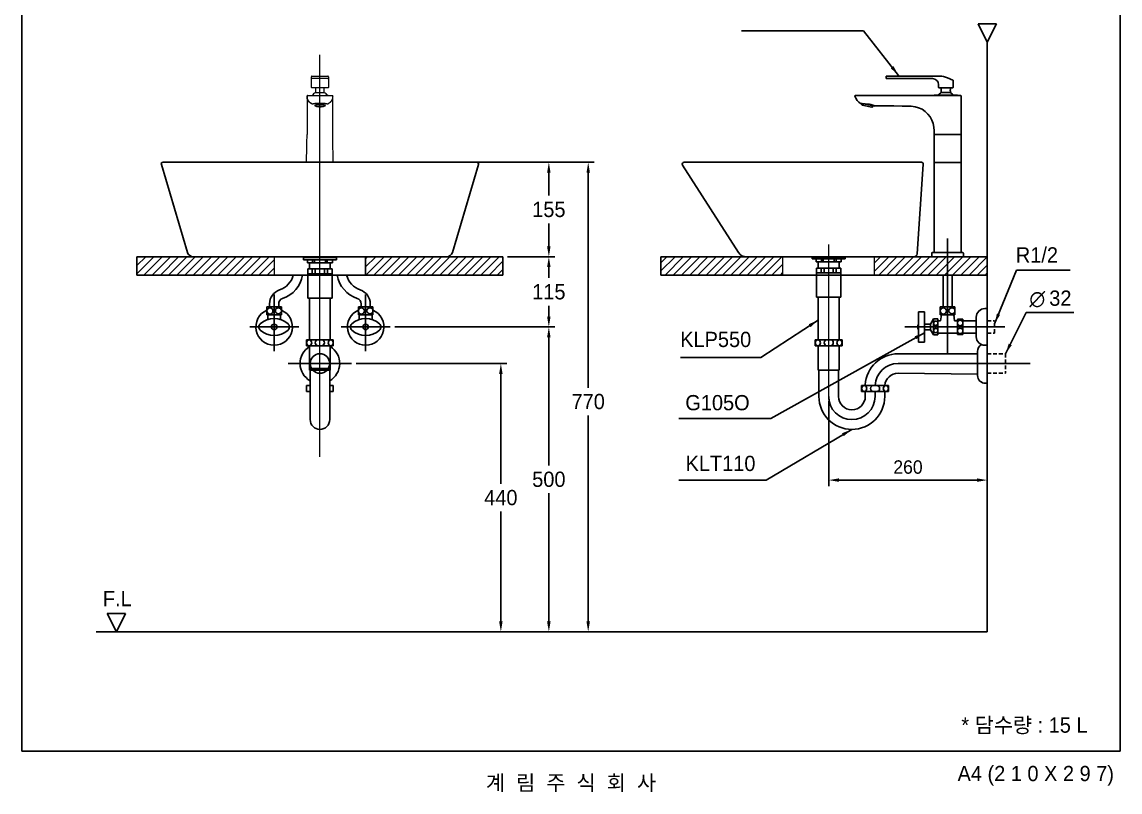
# Model space of a CAD drawing. Header units: millimetres. Extents: x 0 to 1800, y -67 to 2530.
# Drawn here: x 0 to 1800, y -67 to 1196 of the extents above; entities that cross this region are included whole.
import ezdxf
from ezdxf.enums import TextEntityAlignment as Align
from ezdxf.lldxf.tags import DXFTag

# ---------------------------------------------------------------- set-up
doc = ezdxf.new("R2010")
doc.units = ezdxf.units.MM
doc.linetypes.add('DASHED2', pattern=[9.525, 6.35, -3.175])
for name, color, linetype in [('TEXT', 7, 'Continuous'), ('내부선 및 부속', 4, 'Continuous'), ('도각라인', 255, 'Continuous'), ('외형선', 3, 'Continuous'), ('점선', 6, 'DASHED2'), ('중심선', 1, 'DASHED'), ('치수선', 7, 'Continuous')]:
    doc.layers.add(name, color=color, linetype=linetype)
doc.styles.add('140911', font='HBATANG.TTF', dxfattribs={"height": 23})
doc.styles.add('____', font='')
doc.styles.add('타이틀', font='H2GTRM.TTF', dxfattribs={"height": 25})
doc.styles.get('____').set_extended_font_data('굴림')
tags = doc.linetypes.add('DASHDOT', pattern=[70, 31, -13, 13, -13]).pattern_tags.tags
tags[10:11] = [DXFTag(74, 4), DXFTag(75, 0), DXFTag(340, '0'), DXFTag(46, 0.0), DXFTag(50, 0.0), DXFTag(44, 0.0), DXFTag(45, 0.0)]
tags[8:9] = [DXFTag(74, 4), DXFTag(75, 0), DXFTag(340, '0'), DXFTag(46, 0.0), DXFTag(50, 0.0), DXFTag(44, 0.0), DXFTag(45, 0.0)]
tags[6:7] = [DXFTag(74, 4), DXFTag(75, 0), DXFTag(340, '0'), DXFTag(46, 0.0), DXFTag(50, 0.0), DXFTag(44, 0.0), DXFTag(45, 0.0)]
tags[4:5] = [DXFTag(74, 4), DXFTag(75, 0), DXFTag(340, '0'), DXFTag(46, 0.0), DXFTag(50, 0.0), DXFTag(44, 0.0), DXFTag(45, 0.0)]
tags = doc.linetypes.add('DASHED', pattern=[25.72, 12.86, -12.86]).pattern_tags.tags
tags[6:7] = [DXFTag(74, 4), DXFTag(75, 0), DXFTag(340, '0'), DXFTag(46, 0.0), DXFTag(50, 0.0), DXFTag(44, 0.0), DXFTag(45, 0.0)]
tags[4:5] = [DXFTag(74, 4), DXFTag(75, 0), DXFTag(340, '0'), DXFTag(46, 0.0), DXFTag(50, 0.0), DXFTag(44, 0.0), DXFTag(45, 0.0)]
doc.dimstyles.new('MSADIM', dxfattribs={"dimtxt": 33, "dimasz": 17, "dimexe": 10, "dimexo": 7.5, "dimgap": 10, "dimtad": 0, "dimtih": 1, "dimtoh": 1, "dimdec": 0, "dimzin": 1, "dimdsep": 46, "dimtxsty": '____', "dimcen": 11.25, "dimadec": 0, "dimazin": 0, "dimtfac": 1, "dimtdec": 0, "dimtix": 1, "dimtmove": 0, "dimatfit": 3, "dimfxl": 1, "dimtolj": 1, "dimtzin": 1, "dimarcsym": 0})

# ---------------------------------------------------------------- blocks, each defined once
blk = doc.blocks.new('*D3')
at = {"layer": '치수선', "color": 0, "linetype": 'Continuous', "lineweight": -2, "transparency": 16777216}
for p, q in [((752.9, 965.8), (873.7, 965.8)), ((863.7, 948.8), (863.7, 911.1)), ((863.7, 827.8), (863.7, 865.4)), ((796, 810.8), (873.7, 810.8))]:
    blk.add_line(p, q, dxfattribs=at)
at = {"layer": '치수선', "color": 0, "linetype": 'Continuous', "transparency": 16777216}
for points in [[(860.8, 948.8), (866.5, 948.8), (863.7, 965.8)], [(860.8, 827.8), (866.5, 827.8), (863.7, 810.8)]]:
    blk.add_solid(points, dxfattribs=at)
at = {"layer": '치수선', "color": 0, "linetype": 'Continuous', "transparency": 16777216, "insert": (863.7, 888.3), "char_height": 25, "attachment_point": 5, "style": '____'}
blk.add_mtext('\\A1;155', dxfattribs=at)
blk = doc.blocks.new('*D6')
at = {"layer": '치수선', "color": 0, "linetype": 'Continuous', "lineweight": -2, "transparency": 16777216}
for p, q in [((795.9, 810.8), (873.7, 810.8)), ((863.7, 793.8), (863.7, 776.1)), ((863.7, 712.8), (863.7, 730.4)), ((611.3, 695.8), (873.7, 695.8))]:
    blk.add_line(p, q, dxfattribs=at)
at = {"layer": '치수선', "color": 0, "linetype": 'Continuous', "transparency": 16777216}
for points in [[(860.8, 793.8), (866.5, 793.8), (863.7, 810.8)], [(860.8, 712.8), (866.5, 712.8), (863.7, 695.8)]]:
    blk.add_solid(points, dxfattribs=at)
at = {"layer": '치수선', "color": 0, "linetype": 'Continuous', "transparency": 16777216, "insert": (863.7, 753.3), "char_height": 25, "attachment_point": 5, "style": '____'}
blk.add_mtext('\\A1;115', dxfattribs=at)
blk = doc.blocks.new('*D7')
at = {"layer": '치수선', "color": 0, "linetype": 'Continuous', "lineweight": -2, "transparency": 16777216}
for p, q in [((611.3, 695.8), (873.7, 695.8)), ((863.7, 678.8), (863.7, 468.6)), ((863.7, 212.8), (863.7, 423)), ((790.3, 195.8), (873.7, 195.8))]:
    blk.add_line(p, q, dxfattribs=at)
at = {"layer": '치수선', "color": 0, "linetype": 'Continuous', "transparency": 16777216}
for points in [[(860.8, 678.8), (866.5, 678.8), (863.7, 695.8)], [(860.8, 212.8), (866.5, 212.8), (863.7, 195.8)]]:
    blk.add_solid(points, dxfattribs=at)
at = {"layer": '치수선', "color": 0, "linetype": 'Continuous', "transparency": 16777216, "insert": (863.7, 445.8), "char_height": 25, "attachment_point": 5, "style": '____'}
blk.add_mtext('\\A1;500', dxfattribs=at)
blk = doc.blocks.new('*D8')
at = {"layer": '치수선', "color": 0, "linetype": 'Continuous', "lineweight": -2, "transparency": 16777216}
for p, q in [((547.9, 635.8), (795, 635.8)), ((785, 618.8), (785, 438.6)), ((785, 212.8), (785, 392.9)), ((724.7, 195.8), (795, 195.8))]:
    blk.add_line(p, q, dxfattribs=at)
at = {"layer": '치수선', "color": 0, "linetype": 'Continuous', "transparency": 16777216}
for points in [[(782.2, 618.8), (787.9, 618.8), (785, 635.8)], [(782.2, 212.8), (787.9, 212.8), (785, 195.8)]]:
    blk.add_solid(points, dxfattribs=at)
at = {"layer": '치수선', "color": 0, "linetype": 'Continuous', "transparency": 16777216, "insert": (785, 415.8), "char_height": 25, "attachment_point": 5, "style": '____'}
blk.add_mtext('\\A1;440', dxfattribs=at)
blk = doc.blocks.new('*D9')
at = {"layer": '치수선', "color": 0, "linetype": 'Continuous', "lineweight": -2, "transparency": 16777216}
for p, q in [((703.4, 965.8), (938.2, 965.8)), ((928.2, 948.8), (928.2, 596.1)), ((928.2, 212.8), (928.2, 550.4)), ((815.6, 195.8), (938.2, 195.8))]:
    blk.add_line(p, q, dxfattribs=at)
at = {"layer": '치수선', "color": 0, "linetype": 'Continuous', "transparency": 16777216}
for points in [[(925.4, 948.8), (931, 948.8), (928.2, 965.8)], [(925.4, 212.8), (931, 212.8), (928.2, 195.8)]]:
    blk.add_solid(points, dxfattribs=at)
at = {"layer": '치수선', "color": 0, "linetype": 'Continuous', "transparency": 16777216, "insert": (928.2, 573.3), "char_height": 25, "attachment_point": 5, "style": '____'}
blk.add_mtext('\\A1;770', dxfattribs=at)
blk = doc.blocks.new('*D10')
at = {"layer": '치수선', "color": 0, "lineweight": -2, "transparency": 16777216}
for p, q in [((1322.4, 574.3), (1322.4, 434.6)), ((1582.4, 503.1), (1582.4, 434.6)), ((1565.4, 444.6), (1339.4, 444.6))]:
    blk.add_line(p, q, dxfattribs=at)
at = {"layer": '치수선', "color": 0, "transparency": 16777216}
for points in [[(1339.4, 447.5), (1339.4, 441.8), (1322.4, 444.6)], [(1565.4, 447.5), (1565.4, 441.8), (1582.4, 444.6)]]:
    blk.add_solid(points, dxfattribs=at)
at = {"layer": '치수선', "color": 0, "transparency": 16777216, "insert": (1452.4, 465.9), "char_height": 22, "attachment_point": 5, "style": '____'}
blk.add_mtext('\\A1;260', dxfattribs=at)

msp = doc.modelspace()

# ---------------------------------------------------------------- hatches: boundary and pattern name
at = {"layer": '점선'}
h = msp.add_hatch(dxfattribs=at)
h.set_pattern_fill('ANSI31', color=256, scale=3)
h.set_pattern_definition([(45, (-2479.787, 10547.76), (-6.735192, 6.735192), [])])
h.paths.add_polyline_path([(413.4, 780.8), (413.4, 810.8), (188.4, 810.8), (188.4, 780.8)])
h.paths.add_polyline_path([(788.4, 780.8), (788.4, 810.8), (563.4, 810.8), (563.4, 780.8)])
h = msp.add_hatch(dxfattribs=at)
h.set_pattern_fill('ANSI31', color=256, scale=3)
h.set_pattern_definition([(45, (-2461.265, 10533.745), (-6.735192, 6.735192), [])])
h.paths.add_polyline_path([(1047.4, 810.8), (1047.4, 780.8), (1247.4, 780.8), (1247.4, 810.8)])
h.paths.add_polyline_path([(1397.4, 810.8), (1397.4, 780.8), (1582.4, 780.8), (1582.4, 795.8), (1582.4, 810.8)])

# ---------------------------------------------------------------- linework, layer by layer
at = {"layer": '내부선 및 부속', "lineweight": 18}
for p, q in [((474.4, 1104), (474.4, 1106)), ((474.4, 1088.5), (474.4, 1100.3)), ((475.4, 1107), (501.4, 1107)), ((501.4, 1103), (475.4, 1103)), ((502.4, 1106), (502.4, 1104)), ((502.4, 1100.3), (502.4, 1088.5)), ((501.9, 1088), (474.9, 1088)), ((481.3, 1087.5), (481.3, 1079.7)), ((495.5, 1079.7), (495.5, 1087.5)), ((467.4, 1073.2), (467.4, 1074.8)), ((467.9, 1075.3), (508.9, 1075.3)), ((509.4, 1073.2), (509.4, 1074.8)), ((1365.4, 1074.3), (1365.4, 1074.8)), ((1429.4, 1058.2), (1429.4, 1058.2)), ((1495.4, 1011.3), (1495.4, 1011.3)), ((1539.4, 1011.3), (1539.4, 1011.3))]:
    msp.add_line(p, q, dxfattribs=at)
at = {"layer": '내부선 및 부속'}
for p, q in [((1416.4, 1106), (1416.4, 1104)), ((1504.4, 1107), (1417.4, 1107)), ((1417.4, 1103), (1492.4, 1103)), ((1525.8, 1100.6), (1516.9, 1104.4)), ((1526.4, 1088.5), (1526.4, 1099.7)), ((1502.4, 1093), (1502.4, 1088.5)), ((1525.9, 1088), (1502.9, 1088)), ((1506.8, 1087.8), (1506.8, 1080.3)), ((1521.8, 1080.1), (1507, 1080.1)), ((1521.8, 1080), (1507, 1080)), ((1521.7, 1080), (1507, 1080)), ((1507.3, 1080.1), (1507.3, 1080)), ((1521.5, 1080.1), (1521.5, 1080)), ((1522, 1087.8), (1522, 1085.6)), ((1522, 1085.6), (1522, 1085.5)), ((1522, 1082.4), (1522, 1080.3)), ((1522, 1082.4), (1522, 1082.4)), ((1365.4, 1074.8), (1365.4, 1074.3)), ((1538.9, 1075.3), (1365.9, 1075.3)), ((1495.3, 1075.6), (1533.4, 1075.6)), ((1539.4, 1074.8), (1539.4, 1074.8)), ((1539.4, 1074.8), (1539.4, 1011.6)), ((1376.7, 1060.5), (1377, 1061.8)), ((1377.4, 1059.2), (1376.8, 1060.1)), ((1377.4, 1059.2), (1393.2, 1055.9)), ((1381.1, 1061.4), (1397.2, 1058)), ((1394.1, 1056.5), (1393.2, 1055.9)), ((1394.3, 1056.8), (1394.6, 1058)), ((1397.4, 1058.4), (1397.1, 1058.3)), ((1397.1, 1058.3), (1397.1, 1058.3)), ((1397.1, 1058.2), (1397.2, 1058)), ((1397.2, 1058), (1397.2, 1058)), ((1397.2, 1058), (1397.2, 1058)), ((1397.5, 1058.3), (1404.4, 1058.2)), ((1404.4, 1058.2), (1429.4, 1058.2)), ((1429.4, 1058.2), (1442.8, 1058)), ((1495.4, 965.3), (1495.4, 1017.2)), ((1495.4, 1011.3), (1518.4, 1011.3)), ((1518.4, 1011.3), (1539.4, 1011.3)), ((1539.4, 1011.6), (1539.4, 1011.3)), ((1539.4, 1011.3), (1539.4, 965.3)), ((1495.4, 965.3), (1539.4, 965.3)), ((1495.4, 817.8), (1495.4, 965.3)), ((1539.4, 817.8), (1539.4, 965.3)), ((1491.4, 816.8), (1491.4, 810.8)), ((1543.4, 810.8), (1491.4, 810.8)), ((1542.4, 817.8), (1492.4, 817.8)), ((1543.4, 816.8), (1543.4, 810.8))]:
    msp.add_line(p, q, dxfattribs=at)
at = {"layer": '내부선 및 부속', "linetype": 'Continuous'}
for p, q in [((461.4, 810.8), (461.4, 805.8)), ((515.4, 810.8), (515.4, 805.8)), ((1295.4, 810.8), (1295.4, 807.4)), ((1349.4, 810.8), (1349.4, 807.4)), ((461.4, 809.4), (515.4, 809.4)), ((461.4, 805.8), (515.4, 805.8)), ((467.9, 805.8), (467.9, 800.8)), ((467.9, 800.8), (508.9, 800.8)), ((471.4, 790.8), (471.4, 800.8)), ((476.4, 805.8), (476.4, 800.8)), ((479.4, 805.8), (479.4, 800.8)), ((497.4, 805.8), (497.4, 800.8)), ((500.4, 805.8), (500.4, 800.8)), ((505.4, 790.8), (505.4, 800.8)), ((508.9, 805.8), (508.9, 800.8)), ((1295.4, 809.4), (1349.4, 809.4)), ((1295.4, 807.4), (1349.4, 807.4)), ((1301.9, 807.4), (1301.9, 802.4)), ((1301.9, 802.4), (1342.9, 802.4)), ((1302.4, 792.4), (1302.4, 744.4)), ((1302.4, 792.4), (1342.4, 792.4)), ((1305.4, 792.4), (1305.4, 802.4)), ((1309.9, 792.4), (1309.9, 784.4)), ((1310.4, 807.4), (1310.4, 802.4)), ((1313.4, 807.4), (1313.4, 802.4)), ((1314.9, 792.4), (1314.9, 784.4)), ((1329.9, 792.4), (1329.9, 784.4)), ((1331.4, 807.4), (1331.4, 802.4)), ((1334.4, 807.4), (1334.4, 802.4)), ((1334.9, 792.4), (1334.9, 784.4)), ((1339.4, 792.4), (1339.4, 802.4)), ((1342.4, 792.4), (1342.4, 744.4)), ((1342.9, 807.4), (1342.9, 802.4)), ((468.4, 790.8), (468.4, 742.8)), ((468.4, 790.8), (508.4, 790.8)), ((468.4, 782.8), (508.4, 782.8)), ((475.9, 790.8), (475.9, 782.8)), ((480.9, 790.8), (480.9, 782.8)), ((495.9, 790.8), (495.9, 782.8)), ((500.9, 790.8), (500.9, 782.8)), ((508.4, 790.8), (508.4, 746)), ((1302.4, 784.4), (1342.4, 784.4)), ((1305.4, 784.4), (1339.4, 784.4)), ((1509.9, 728.5), (1509.9, 780.8)), ((1524.9, 728.5), (1524.9, 780.8)), ((468.4, 742.8), (508.4, 742.8)), ((471.4, 674.8), (471.4, 742.8)), ((505.4, 674.8), (505.4, 742.8)), ((508.4, 746), (508.4, 742.8)), ((1302.4, 744.4), (1342.4, 744.4)), ((1305.4, 674.8), (1305.4, 744.4)), ((1339.4, 674.8), (1339.4, 744.4)), ((401.4, 728.5), (401.4, 715.5)), ((425.4, 728.5), (401.4, 728.5)), ((405.9, 733.6), (405.9, 728.5)), ((420.9, 733.6), (420.9, 728.5)), ((425.4, 728.5), (425.4, 715.5)), ((551.4, 728.5), (551.4, 715.5)), ((575.4, 728.5), (551.4, 728.5)), ((555.9, 733.6), (555.9, 728.5)), ((570.9, 733.5), (570.9, 728.5)), ((575.4, 728.5), (575.4, 715.5)), ((1469.4, 720.8), (1469.4, 670.8)), ((1469.4, 720.8), (1479.4, 720.8)), ((1479.4, 720.8), (1479.4, 670.8)), ((1505.4, 728.5), (1529.4, 728.5)), ((1505.4, 715.5), (1505.4, 728.5)), ((1529.4, 715.5), (1529.4, 728.5)), ((1578.4, 725.8), (1582.4, 725.8)), ((425.4, 715.5), (401.4, 715.5)), ((402.9, 715.5), (402.9, 708.1)), ((423.9, 715.5), (423.9, 708.1)), ((575.4, 715.5), (551.4, 715.5)), ((552.9, 715.5), (552.9, 708.1)), ((573.9, 715.5), (573.9, 708.1)), ((1494.4, 708.8), (1489.4, 700.5)), ((1494.4, 708.8), (1501.4, 708.8)), ((1494.4, 708.8), (1494.4, 682.8)), ((1501.4, 708.8), (1501.4, 682.8)), ((1501.4, 706), (1505.9, 706)), ((1505.4, 715.5), (1529.4, 715.5)), ((1505.9, 706), (1507.4, 715.5)), ((1527.4, 715.5), (1528.9, 706)), ((1528.9, 706), (1533.4, 706)), ((1533.4, 708.3), (1533.4, 683.3)), ((1533.4, 708.3), (1542.4, 708.3)), ((1542.4, 708.3), (1542.4, 683.3)), ((1542.4, 706), (1564.4, 706)), ((1564.4, 711.8), (1564.4, 679.8)), ((1479.4, 700.5), (1489.4, 700.5)), ((1479.4, 691), (1489.4, 691)), ((1489.4, 700.5), (1489.4, 691)), ((1489.4, 691), (1494.4, 682.8)), ((1501.4, 685.5), (1533.4, 685.5)), ((1542.4, 685.5), (1564.4, 685.5)), ((466.4, 674.8), (510.4, 674.8)), ((466.4, 674.8), (466.4, 664.8)), ((510.4, 674.8), (510.4, 664.8)), ((1300.4, 674.8), (1344.4, 674.8)), ((1300.4, 674.8), (1300.4, 664.8)), ((1344.4, 674.8), (1344.4, 664.8)), ((1469.4, 670.8), (1479.4, 670.8)), ((1494.4, 682.8), (1501.4, 682.8)), ((1533.4, 683.3), (1542.4, 683.3)), ((466.4, 664.8), (510.4, 664.8)), ((471.4, 664.8), (471.4, 624.8)), ((505.4, 664.8), (505.4, 624.8)), ((1300.4, 664.8), (1344.4, 664.8)), ((1305.4, 664.8), (1305.4, 624.8)), ((1339.4, 664.8), (1339.4, 624.8)), ((1436.3, 651.8), (1566.4, 651.8)), ((1566.4, 655.3), (1566.4, 619.8)), ((1578.4, 665.8), (1582.4, 665.8)), ((471.4, 627.8), (505.4, 627.8)), ((471.4, 624.8), (505.4, 624.8)), ((472.4, 624.8), (472.4, 543.8)), ((504.4, 624.8), (504.4, 543.8)), ((1305.4, 624.8), (1339.4, 624.8)), ((1306.4, 624.8), (1306.4, 581.8)), ((1338.4, 624.8), (1338.4, 581.8)), ((1436.3, 619.8), (1566.4, 618.3)), ((1566.4, 619.8), (1566.4, 616.3)), ((466.6, 599.8), (466.6, 589.8)), ((472.4, 599.8), (466.6, 599.8)), ((510.1, 599.8), (504.4, 599.8)), ((510.1, 599.8), (510.1, 589.8)), ((1376.4, 599.8), (1420.4, 599.8)), ((1376.4, 599.8), (1376.4, 589.8)), ((1382.4, 599.8), (1382.4, 600.9)), ((1420.4, 599.8), (1420.4, 589.8)), ((1579.4, 603.3), (1582.4, 603.3)), ((472.4, 589.8), (466.6, 589.8)), ((510.1, 589.8), (504.4, 589.8)), ((1376.4, 589.8), (1420.4, 589.8)), ((1382.4, 589.8), (1382.4, 581.8)), ((1414.4, 589.8), (1414.4, 581.8))]:
    msp.add_line(p, q, dxfattribs=at)
at = {"layer": '내부선 및 부속'}
for points in [[(1365.4, 1074.3), (1366.8, 1070.8), (1368.9, 1067.3), (1371.7, 1064.3), (1374.3, 1062.3)], [(1397.1, 1058.3), (1397.1, 1058.3), (1397.1, 1058.3), (1397, 1058.3), (1397, 1058.2), (1397.1, 1058.2), (1397.1, 1058.2)], [(1442.8, 1058), (1450.3, 1057.8), (1457.4, 1057.7), (1463.9, 1056.9), (1469.9, 1055.2), (1475.4, 1052.6), (1480.4, 1049.2), (1485, 1044.9), (1488.8, 1040.1), (1491.7, 1034.8), (1493.8, 1029.3), (1495, 1023.4), (1495.4, 1017.2)]]:
    msp.add_lwpolyline(points, dxfattribs=at)
at = {"layer": '내부선 및 부속', "linetype": 'Continuous'}
for centre, radius in [((406.4, 721.9), 5), ((420.4, 722.2), 5), ((556.4, 721.9), 5), ((570.4, 722.2), 5), ((1510.4, 721.9), 5), ((1524.4, 722.2), 5), ((1497.9, 701.8), 3.5), ((1537.9, 702.3), 4.5), ((413.4, 695.8), 4.5), ((563.4, 695.8), 4.5), ((1497.9, 689.8), 3.5), ((1537.9, 689.3), 4.5), ((488.4, 635.8), 16)]:
    msp.add_circle(centre, radius, dxfattribs=at)
at = {"layer": '내부선 및 부속', "lineweight": 18}
for centre, radius, start, end in [((475.4, 1106), 1, 90, 180), ((475.4, 1104), 1, 180, 270), ((501.4, 1106), 1, 0, 90), ((501.4, 1104), 1, 270, 0), ((474.9, 1088.5), 0.5, 180, 270), ((480.8, 1087.5), 0.5, 0, 90), ((496, 1087.5), 0.5, 90, 180), ((501.9, 1088.5), 0.5, 270, 0), ((467.9, 1074.8), 0.5, 90, 180), ((488.4, 1065.3), 16.2, 116.7839, 142.0176), ((488.4, 1065.3), 16.2, 37.9825, 62.9451), ((508.9, 1074.8), 0.5, 0, 90), ((1365.9, 1074.8), 0.5, 90, 180)]:
    msp.add_arc(centre, radius, start, end, dxfattribs=at)
at = {"layer": '내부선 및 부속'}
for centre, radius, start, end in [((1417.4, 1106), 1, 90, 180), ((1417.4, 1104), 1, 180, 270), ((1492.4, 1093), 10, 0, 90), ((1504.4, 1075), 32, 67, 90), ((1525.4, 1099.7), 1, 0, 67), ((1514.4, 1065.3), 16.5, 116.6898, 141.2949), ((1502.9, 1088.5), 0.5, 180, 270), ((1506.6, 1087.8), 0.2, 0, 90), ((1507, 1080.3), 0.2, 180, 270), ((1507, 1079.9), 0.1, 90, 116.4942), ((1521.7, 1079.9), 0.1, 63.113, 90), ((1521.8, 1080.3), 0.2, 270, 0), ((1514.4, 1065.3), 16.5, 38.7114, 63.3152), ((1529.9, 1083.9), 8.12, 168.4825, 169.6565), ((1529.9, 1084), 8.12, 190.4093, 191.5167), ((1522.2, 1087.8), 0.2, 90, 180), ((1525.9, 1088.5), 0.5, 270, 0), ((1365.9, 1074.8), 0.5, 90, 180), ((1495.3, 1075.3), 0.3, 90, 180), ((1533.4, 1075.3), 0.3, 0, 90), ((1538.9, 1074.8), 0.5, 0, 90), ((1377.2, 1060.4), 0.5, 168, 213), ((1376.5, 1061.9), 0.5, 348, 5.1219), ((1377.4, 1059.3), 0.05, 213, 258), ((1393.2, 1055.9), 0.05, 258, 303), ((1393.9, 1056.9), 0.5, 303, 348), ((1395.1, 1057.9), 0.5, 86.7303, 168), ((1492.4, 816.8), 1, 90, 180), ((1542.4, 816.8), 1, 0, 90)]:
    msp.add_arc(centre, radius, start, end, dxfattribs=at)
at = {"layer": '내부선 및 부속', "linetype": 'Continuous'}
for centre, radius, start, end in [((411.1, 789.5), 34.8, 288.8443, 345.4025), ((411.1, 789.5), 49.8, 288.8443, 349.8558), ((565.7, 789.5), 49.8, 190.1442, 251.1557), ((565.7, 789.5), 34.8, 194.5975, 251.1557), ((430.2, 733.6), 24.3, 108.8443, 180), ((546.6, 733.6), 24.3, 359.8675, 71.1557), ((430.2, 733.6), 9.31, 108.8443, 180), ((546.6, 733.6), 9.31, 0.2141, 71.1557), ((413.4, 695.8), 30, 113.5782, 66.4218), ((563.4, 695.8), 30, 113.5782, 66.4218), ((1578.4, 711.8), 14, 90, 180), ((413.4, 676.1), 33.6, 47.499, 132.501), ((563.4, 676.1), 33.6, 47.499, 132.501), ((395.4, 695.8), 7, 132.501, 227.499), ((413.4, 715.4), 33.6, 227.499, 312.501), ((431.4, 695.8), 7, 312.501, 47.499), ((545.4, 695.8), 7, 132.501, 227.499), ((563.4, 715.4), 33.6, 227.499, 312.501), ((581.4, 695.8), 7, 312.501, 47.499), ((1475.8, 695.8), 7.84, 144.9654, 215.0346), ((471.4, 669.8), 5, 98.6269, 261.3731), ((469.9, 669.8), 5, 278.6269, 81.3731), ((485.9, 669.8), 5, 90, 270), ((490.9, 669.8), 5, 270, 90), ((506.9, 669.8), 5, 98.6269, 261.3731), ((505.4, 669.8), 5, 278.6269, 81.3731), ((1305.4, 669.8), 5, 98.6269, 261.3731), ((1303.9, 669.8), 5, 278.6269, 81.3731), ((1319.9, 669.8), 5, 90, 270), ((1324.9, 669.8), 5, 270, 90), ((1340.9, 669.8), 5, 98.6269, 261.3731), ((1339.4, 669.8), 5, 278.6269, 81.3731), ((1578.4, 679.8), 14, 180, 270), ((1579.4, 655.3), 13, 118.0816, 180), ((488.4, 635.8), 32.5, 121.5389, 240.5076), ((488.4, 635.8), 32.5, 299.4924, 58.4611), ((1436.3, 597.8), 54, 90.0006, 176.6714), ((1436.3, 597.8), 22, 90.0009, 174.7841), ((1579.4, 616.3), 13, 180, 270), ((1381.4, 594.8), 5, 98.6269, 261.3731), ((1379.9, 594.8), 5, 278.6269, 81.3731), ((1395.9, 594.8), 5, 90, 270), ((1400.9, 594.8), 5, 270, 90), ((1416.9, 594.8), 5, 98.6269, 261.3731), ((1415.4, 594.8), 5, 278.6269, 81.3731), ((1360.4, 581.8), 54, 180, 0), ((1360.4, 581.8), 22, 180, 0), ((488.4, 543.8), 16, 180, 0)]:
    msp.add_arc(centre, radius, start, end, dxfattribs=at)
at = {"layer": '내부선 및 부속', "lineweight": 18}
for centre, major_axis, ratio, start_param, end_param in [((481, 1079.7), (-0.0112, -0.0994), 1, 2.796596, 3.248356), ((495.7, 1079.7), (0.0502, 0.0865), 1, 0.526312, 0.981782), ((488.6, 1058.7), (8.75, 0), 0.207912, 0.366192, 2.789931), ((488.6, 1058.7), (8.75, 0), 0.207912, 3.777569, 4.712389), ((488.6, 1058.7), (8.75, 0), 0.207912, 4.712389, 5.631403)]:
    msp.add_ellipse(centre, major_axis=major_axis, ratio=ratio, start_param=start_param, end_param=end_param, dxfattribs=at)
at = {"layer": '내부선 및 부속', "lineweight": 13}
for start_param, end_param in [(2.789931, 3.777569), (5.631403, 6.283185), (0, 0.366192)]:
    msp.add_ellipse((488.6, 1058.7), major_axis=(8.75, 0), ratio=0.207912, start_param=start_param, end_param=end_param, dxfattribs=at)
at = {"layer": '내부선 및 부속', "lineweight": 18}
msp.add_ellipse((488.6, 1058.7), major_axis=(-8.25, 0), ratio=0.207912, dxfattribs=at)
for points, knots in [([(474.4, 1103.3), (474.4, 1103.4), (474.4, 1103.4), (474.4, 1103.4), (474.4, 1103.4), (474.4, 1103.4), (474.4, 1103.5), (474.4, 1103.5), (474.4, 1103.5), (474.4, 1103.5), (474.4, 1103.6), (474.4, 1103.6), (474.4, 1103.6), (474.4, 1103.7), (474.4, 1103.7), (474.4, 1103.7), (474.4, 1103.9), (474.4, 1104)], [0, 0, 0, 0, 0.156709, 0.156709, 0.313418, 0.313418, 0.313418, 0.626836, 0.626836, 0.626836, 0.940255, 0.940255, 0.940255, 1, 1, 1, 1.4596, 1.4596, 1.4596, 1.4596]), ([(474.4, 1100.3), (474.4, 1100.3), (474.4, 1100.3), (474.4, 1100.5), (474.4, 1100.8), (474.4, 1101)], [0, 0, 0, 0, 0.014204, 0.014204, 1, 1, 1, 1]), ([(502.4, 1104), (502.4, 1103.8), (502.4, 1103.7), (502.4, 1103.7), (502.4, 1103.7), (502.4, 1103.6), (502.4, 1103.6), (502.4, 1103.6), (502.4, 1103.5), (502.4, 1103.5), (502.4, 1103.5), (502.4, 1103.5), (502.4, 1103.4), (502.4, 1103.4), (502.4, 1103.4), (502.4, 1103.4), (502.4, 1103.4), (502.4, 1103.3)], [-0.473463, -0.473463, -0.473463, -0.473463, 0, 0, 0, 0.052319, 0.052319, 0.052319, 0.368213, 0.368213, 0.368213, 0.684106, 0.684106, 0.684106, 0.842053, 0.842053, 1, 1, 1, 1]), ([(502.4, 1101), (502.4, 1100.8), (502.4, 1100.5), (502.4, 1100.3), (502.4, 1100.3), (502.4, 1100.3)], [0, 0, 0, 0, 0.985796, 0.985796, 1, 1, 1, 1]), ([(467.4, 1074.3), (467.4, 1074.3), (467.4, 1074.2), (467.4, 1074.1), (467.4, 1074.1), (467.4, 1074), (467.4, 1073.9), (467.4, 1073.8), (467.4, 1073.8), (467.4, 1073.7), (467.4, 1073.7), (467.4, 1073.7), (467.4, 1073.6), (467.4, 1073.6), (467.4, 1073.5), (467.4, 1073.5), (467.4, 1073.4), (467.4, 1073.4), (467.4, 1073.4), (467.4, 1073.3)], [0, 0, 0, 0, 0.075981, 0.150896, 0.228818, 0.312268, 0.402491, 0.499979, 0.535136, 0.572314, 0.611538, 0.652826, 0.696189, 0.741633, 0.789157, 0.838761, 0.89044, 0.944188, 1, 1, 1, 1]), ([(476.6, 1061.1), (475.8, 1061.5), (474.8, 1062), (473.6, 1062.7), (472.5, 1063.4), (470.9, 1064.7), (469, 1067.2), (467.7, 1070.2), (467.4, 1072.3), (467.4, 1073.2)], [0, 0, 0, 0, 0.156431, 0.213477, 0.270524, 0.384617, 0.612803, 0.840989, 1, 1, 1, 1]), ([(467.4, 1072.7), (467.4, 1072.7), (467.4, 1072.6), (467.4, 1071.9), (467.4, 1070.7), (467.4, 1069.1), (467.4, 1067.2), (467.4, 1065.2), (467.4, 1063.1), (467.4, 1061.1), (467.4, 1059.1), (467.4, 1057.1), (467.4, 1054.8), (467.4, 1052), (467.4, 1048.7), (467.4, 1044.9), (467.4, 1040.5), (467.4, 1035.5), (467.4, 1029.9), (467.4, 1023.8), (467.4, 1017.5), (467.4, 1013.3), (467.4, 1011.3)], [0, 0, 0, 0, 0.053133, 0.108049, 0.167772, 0.222828, 0.273217, 0.318944, 0.360014, 0.396432, 0.428204, 0.458, 0.492223, 0.531148, 0.574775, 0.623098, 0.676112, 0.733813, 0.796196, 0.86327, 0.935076, 1, 1, 1, 1]), ([(476.3, 1060.9), (475.8, 1061.2), (474.8, 1061.8), (473.2, 1062.7), (471.3, 1064.1), (469.4, 1066.4), (468, 1069.3), (467.6, 1071.3), (467.5, 1072.2)], [0, 0, 0, 0, 0.117093, 0.236212, 0.355331, 0.593568, 0.831805, 1, 1, 1, 1]), ([(500.6, 1061.1), (500.6, 1061.1), (500.6, 1061.1), (500.5, 1061.2), (500.5, 1061.2), (500.3, 1061.2), (500.2, 1061.2), (500.1, 1061.3), (500.1, 1061.3), (500, 1061.3), (500, 1061.3), (499.9, 1061.3), (499.8, 1061.4), (499.6, 1061.4), (499.4, 1061.4), (499.1, 1061.5), (498.9, 1061.6), (498.6, 1061.6), (498.4, 1061.6), (498.3, 1061.7), (498.2, 1061.7), (498.1, 1061.7), (498, 1061.7), (497.7, 1061.8), (497.5, 1061.8), (496.9, 1061.9), (496.6, 1061.9), (496, 1062), (495.7, 1062), (495.3, 1062.1), (495.3, 1062.1), (495.2, 1062.1), (495.1, 1062.1), (494.9, 1062.1), (494.7, 1062.1), (494.5, 1062.1), (494, 1062.2), (493.6, 1062.2), (492.9, 1062.2), (492.5, 1062.3), (492, 1062.3), (491.9, 1062.3), (491.7, 1062.3), (491.6, 1062.3), (491.6, 1062.3), (491.4, 1062.3), (491.2, 1062.3), (490.6, 1062.3), (490.2, 1062.3), (489.4, 1062.3), (489, 1062.4), (488.4, 1062.4), (488.1, 1062.3), (487.8, 1062.3), (487.6, 1062.3), (487.6, 1062.3), (487.5, 1062.3), (487.4, 1062.3), (487, 1062.3), (486.6, 1062.3), (485.8, 1062.3), (485.4, 1062.3), (484.7, 1062.3), (484.3, 1062.2), (483.7, 1062.2), (483.6, 1062.2), (483.3, 1062.2), (483.3, 1062.2), (483.2, 1062.2), (483.1, 1062.2), (482.9, 1062.1), (482.5, 1062.1), (482.1, 1062.1), (481.5, 1062), (481.2, 1062), (480.7, 1061.9), (480.5, 1061.9), (480.3, 1061.9), (480.1, 1061.9), (480.1, 1061.9), (479.7, 1061.8), (479.4, 1061.8), (479, 1061.7), (478.7, 1061.6), (478.3, 1061.6), (478.1, 1061.5), (477.9, 1061.5), (477.8, 1061.5), (477.7, 1061.4), (477.7, 1061.4), (477.6, 1061.4), (477.5, 1061.4), (477.3, 1061.3), (477.1, 1061.3), (476.9, 1061.2), (476.8, 1061.2), (476.7, 1061.2), (476.7, 1061.2), (476.7, 1061.2), (476.7, 1061.2), (476.6, 1061.1), (476.6, 1061.1), (476.6, 1061.1), (476.6, 1061.1), (476.6, 1061.1)], [0, 0, 0, 0, 0.024158, 0.024158, 0.055884, 0.055884, 0.087609, 0.087609, 0.09554, 0.09554, 0.103472, 0.103472, 0.119334, 0.119334, 0.15106, 0.15106, 0.182785, 0.182785, 0.198648, 0.198648, 0.206579, 0.206579, 0.214511, 0.214511, 0.246236, 0.246236, 0.277961, 0.277961, 0.309687, 0.309687, 0.313652, 0.313652, 0.317618, 0.325549, 0.325549, 0.341412, 0.341412, 0.373138, 0.373138, 0.404863, 0.404863, 0.412794, 0.41676, 0.41676, 0.420726, 0.420726, 0.436588, 0.436588, 0.468314, 0.468314, 0.500039, 0.500039, 0.515902, 0.523833, 0.523833, 0.527799, 0.527799, 0.531764, 0.531764, 0.56349, 0.56349, 0.595215, 0.595215, 0.626941, 0.626941, 0.642803, 0.642803, 0.646769, 0.646769, 0.650735, 0.658666, 0.658666, 0.690391, 0.690391, 0.722117, 0.722117, 0.737979, 0.745911, 0.745911, 0.753842, 0.753842, 0.785568, 0.785568, 0.817293, 0.817293, 0.849018, 0.849018, 0.85695, 0.85695, 0.864881, 0.864881, 0.880744, 0.880744, 0.912469, 0.912469, 0.944194, 0.944194, 0.960057, 0.960057, 0.967989, 0.967989, 0.97592, 0.97592, 1, 1, 1, 1]), ([(483.1, 1079.7), (483, 1079.7), (482.8, 1079.7), (482.5, 1079.7), (482.2, 1079.7), (482, 1079.7), (481.8, 1079.7), (481.8, 1079.7), (481.7, 1079.7), (481.7, 1079.7), (481.6, 1079.7), (481.6, 1079.7), (481.5, 1079.7), (481.3, 1079.7), (481.2, 1079.7), (481.1, 1079.7), (481.1, 1079.7), (481.1, 1079.7), (481, 1079.7), (481, 1079.7), (481, 1079.7), (481, 1079.7), (481, 1079.7), (481, 1079.7), (481, 1079.7), (481, 1079.7)], [0, 0, 0, 0, 0.124941, 0.124941, 0.249883, 0.374824, 0.374824, 0.406059, 0.406059, 0.437295, 0.437295, 0.499765, 0.499765, 0.624707, 0.749648, 0.749648, 0.812119, 0.812119, 0.843354, 0.843354, 0.874589, 0.874589, 0.999531, 0.999531, 1, 1, 1, 1]), ([(495.8, 1079.7), (495.8, 1079.7), (495.8, 1079.7), (495.8, 1079.7), (495.8, 1079.7), (495.7, 1079.7), (495.7, 1079.7), (495.6, 1079.7), (495.5, 1079.7), (495.4, 1079.7), (495.4, 1079.7), (495.4, 1079.7), (495.4, 1079.7), (495.3, 1079.7), (495.3, 1079.7), (495.1, 1079.7), (494.9, 1079.7), (494.7, 1079.7), (494.5, 1079.7), (494.4, 1079.7), (494.3, 1079.7), (494.2, 1079.7), (494.2, 1079.7), (494.1, 1079.7), (493.9, 1079.7), (493.8, 1079.7), (493.4, 1079.7), (493.3, 1079.7), (492.9, 1079.7), (492.7, 1079.7), (492.4, 1079.7), (492.4, 1079.7), (492.3, 1079.7), (492.2, 1079.7), (492.1, 1079.7), (492, 1079.7), (491.6, 1079.7), (491.2, 1079.7), (490.8, 1079.7), (490.4, 1079.7), (490.3, 1079.7), (490.1, 1079.7), (490.1, 1079.7), (489.9, 1079.7), (489.9, 1079.7), (489.6, 1079.7), (489.3, 1079.7), (488.9, 1079.7), (488.6, 1079.7), (488.1, 1079.7), (487.9, 1079.7), (487.6, 1079.7), (487.5, 1079.7), (487.4, 1079.7), (487.2, 1079.7), (487.1, 1079.7), (486.7, 1079.7), (486.2, 1079.7), (485.8, 1079.7), (485.4, 1079.7), (485.3, 1079.7), (485.2, 1079.7), (485.1, 1079.7), (485, 1079.7), (484.9, 1079.7), (484.7, 1079.7), (484.3, 1079.7), (483.9, 1079.7), (483.5, 1079.7), (483.3, 1079.7), (483.1, 1079.7)], [0, 0, 0, 0, 0.000008, 0.000008, 0.041674, 0.041674, 0.08334, 0.08334, 0.125007, 0.125007, 0.135423, 0.135423, 0.14584, 0.14584, 0.166673, 0.166673, 0.208339, 0.250006, 0.250006, 0.270839, 0.270839, 0.281256, 0.281256, 0.291672, 0.291672, 0.333338, 0.333338, 0.375005, 0.375005, 0.416671, 0.416671, 0.427088, 0.427088, 0.437504, 0.437504, 0.458338, 0.458338, 0.500004, 0.54167, 0.54167, 0.562503, 0.562503, 0.57292, 0.57292, 0.583337, 0.583337, 0.625003, 0.625003, 0.666669, 0.666669, 0.708336, 0.708336, 0.718752, 0.718752, 0.729169, 0.750002, 0.750002, 0.791668, 0.833335, 0.833335, 0.854168, 0.854168, 0.864584, 0.864584, 0.875001, 0.875001, 0.916667, 0.958334, 0.958334, 1, 1, 1, 1]), ([(509.4, 1073.2), (509.3, 1072.3), (509, 1070.2), (507.8, 1067.2), (505.9, 1064.7), (504.2, 1063.4), (503.2, 1062.7), (501.9, 1062), (500.9, 1061.5), (500.2, 1061.1)], [0, 0, 0, 0, 0.158999, 0.387188, 0.615378, 0.729472, 0.78652, 0.843567, 1, 1, 1, 1]), ([(509.3, 1072.2), (509.2, 1071.3), (508.8, 1069.4), (507.7, 1067), (506.2, 1065), (504.6, 1063.4), (502.5, 1062), (501, 1061.2), (500.4, 1060.9)], [0, 0, 0, 0, 0.167003, 0.404138, 0.522706, 0.641273, 0.878409, 1, 1, 1, 1]), ([(509.4, 1011.3), (509.4, 1012.7), (509.4, 1015.8), (509.4, 1020.6), (509.4, 1025.4), (509.4, 1030.5), (509.4, 1035.5), (509.4, 1040.5), (509.4, 1044.9), (509.4, 1048.7), (509.4, 1052), (509.4, 1054.8), (509.4, 1057.1), (509.4, 1059.1), (509.4, 1061.1), (509.4, 1063.1), (509.4, 1065.2), (509.4, 1067.2), (509.4, 1069.1), (509.4, 1070.7), (509.4, 1071.9), (509.4, 1072.6), (509.3, 1072.7), (509.3, 1072.7)], [0, 0, 0, 0, 0.046223, 0.101424, 0.153962, 0.203831, 0.266211, 0.323909, 0.376921, 0.425241, 0.468865, 0.507789, 0.54201, 0.571805, 0.603575, 0.639991, 0.681059, 0.726784, 0.77717, 0.832223, 0.891944, 0.946857, 1, 1, 1, 1]), ([(509.4, 1073.3), (509.4, 1073.4), (509.4, 1073.4), (509.4, 1073.4), (509.4, 1073.5), (509.4, 1073.5), (509.4, 1073.6), (509.4, 1073.6), (509.4, 1073.7), (509.4, 1073.7), (509.4, 1073.7), (509.4, 1073.8), (509.4, 1073.8), (509.4, 1073.9), (509.4, 1074), (509.4, 1074.1), (509.4, 1074.1), (509.4, 1074.2), (509.4, 1074.3), (509.4, 1074.3)], [0, 0, 0, 0, 0.055812, 0.10956, 0.161239, 0.210843, 0.258367, 0.303811, 0.347174, 0.388462, 0.427686, 0.464864, 0.500021, 0.597509, 0.687732, 0.771182, 0.849104, 0.924019, 1, 1, 1, 1])]:
    msp.add_open_spline(points, degree=3, knots=knots, dxfattribs=at)
for points, degree in [([(474.4, 1101), (474.4, 1102.4), (474.4, 1103.2), (474.4, 1103.3)], 3), ([(502.4, 1103.3), (502.4, 1103.2), (502.4, 1102.4), (502.4, 1101)], 3), ([(467.4, 1074.4), (467.4, 1074.4), (467.4, 1074.3), (467.4, 1074.3)], 3), ([(467.4, 1073.3), (467.4, 1073.3), (467.4, 1073.2), (467.4, 1073.2)], 3), ([(467.5, 1072.2), (467.5, 1072.2), (467.5, 1072.2)], 2), ([(506.7, 1065.8), (506.8, 1065.8), (506.9, 1065.9)], 2), ([(509.3, 1072.2), (509.3, 1072.2), (509.3, 1072.2)], 2), ([(509.4, 1074.4), (509.4, 1074.3), (509.4, 1074.3), (509.4, 1074.3)], 3), ([(509.4, 1073.2), (509.4, 1073.2), (509.4, 1073.3), (509.4, 1073.3)], 3), ([(466.4, 965.8), (467.4, 1011.3)], 1), ([(510.4, 965.8), (510, 980.9), (509.7, 996.1), (509.4, 1011.3)], 3)]:
    msp.add_open_spline(points, degree=degree, dxfattribs=at)
at = {"layer": '내부선 및 부속'}
for points, knots in [([(1521.9, 1082.6), (1521.8, 1083), (1521.8, 1083.9), (1521.8, 1084.9), (1521.9, 1085.3)], [0, 0, 0, 0, 0.498064, 1, 1, 1, 1]), ([(1374.3, 1062.3), (1374.3, 1062.3), (1374.3, 1062.3), (1374.3, 1062.3), (1374.4, 1062.3), (1374.5, 1062.3), (1374.6, 1062.3), (1374.9, 1062.2), (1375.2, 1062.2), (1375.7, 1062.1), (1376.4, 1062), (1377.1, 1061.9), (1378.2, 1061.8), (1379.7, 1061.6), (1381.8, 1061.4), (1384, 1061.2), (1385.6, 1061.1), (1386.4, 1061.1)], [0, 0, 0, 0, 0.001218, 0.004866, 0.010933, 0.019407, 0.030271, 0.043492, 0.076867, 0.119202, 0.170059, 0.228925, 0.2952, 0.447239, 0.62009, 0.806806, 1, 1, 1, 1]), ([(1397.5, 1058.3), (1397.5, 1058.3), (1397.5, 1058.3), (1397.5, 1058.3), (1397.4, 1058.4), (1397.3, 1058.4), (1397, 1058.6), (1396.7, 1058.7), (1396.2, 1058.9), (1395.7, 1059.1), (1395.1, 1059.4), (1394.1, 1059.7), (1392.6, 1060.2), (1390.7, 1060.6), (1388.6, 1061), (1387.1, 1061.1), (1386.4, 1061.1)], [0, 0, 0, 0, 0.001228, 0.004904, 0.011017, 0.019544, 0.043723, 0.077133, 0.119375, 0.169983, 0.228433, 0.294157, 0.444962, 0.617104, 0.804451, 1, 1, 1, 1])]:
    msp.add_open_spline(points, degree=3, knots=knots, dxfattribs=at)
at = {"layer": '도각라인', "color": 7}
for p, q in [((0, 0), (0, 2530)), ((1800, 2530), (1800, 0)), ((0, 0), (1800, 0))]:
    msp.add_line(p, q, dxfattribs=at)
at = {"layer": '외형선', "linetype": 'Continuous'}
for p, q in [((1597.4, 1192.8), (1567.4, 1192.8)), ((1567.4, 1192.8), (1582.4, 1162.8)), ((1582.4, 1162.8), (1597.4, 1192.8)), ((188.4, 810.8), (325.9, 810.8)), ((563.4, 780.8), (563.4, 810.8)), ((650.9, 810.8), (788.4, 810.8)), ((1582.4, 810.8), (1047.4, 810.8)), ((188.4, 780.8), (788.4, 780.8)), ((1582.4, 780.8), (1047.4, 780.8)), ((169.7, 225.8), (139.7, 225.8)), ((139.7, 225.8), (154.7, 195.8)), ((154.7, 195.8), (169.7, 225.8))]:
    msp.add_line(p, q, dxfattribs=at)
at = {"layer": '외형선'}
for p, q in [((1582.4, 1162.8), (1582.4, 195.8)), ((228.5, 961.9), (271.3, 817.9)), ((231.4, 965.8), (745.4, 965.8)), ((748.3, 961.9), (705.5, 817.9)), ((1174.7, 817.7), (1082.8, 961.2)), ((1085.4, 965.8), (1474.4, 965.8)), ((1477.4, 962.6), (1467.4, 815.4)), ((188.4, 810.8), (188.4, 780.8)), ((280.9, 810.8), (695.9, 810.8)), ((788.4, 810.8), (788.4, 780.8)), ((1047.4, 810.8), (1047.4, 780.8)), ((1187.4, 810.8), (1462.4, 810.8)), ((121.4, 195.8), (1582.4, 195.8))]:
    msp.add_line(p, q, dxfattribs=at)
at = {"layer": '외형선', "linetype": 'Continuous', "lineweight": 18}
msp.add_line((325.9, 810.8), (650.9, 810.8), dxfattribs=at)
at = {"layer": '외형선', "linetype": 'DASHDOT', "lineweight": 18}
msp.add_line((413.4, 810.8), (413.4, 780.8), dxfattribs=at)
at = {"layer": '외형선', "lineweight": 18}
for p, q in [((1247.4, 780.8), (1247.4, 810.8)), ((1397.4, 780.8), (1397.4, 810.8))]:
    msp.add_line(p, q, dxfattribs=at)
at = {"layer": '외형선'}
for centre, radius, start, end in [((231.4, 962.8), 3, 90, 196.5501), ((745.4, 962.8), 3, 343.4499, 90), ((1085.4, 962.8), 3, 90, 212.6399), ((1474.4, 962.8), 3, 356.1101, 90), ((280.9, 820.8), 10, 196.5501, 270), ((695.9, 820.8), 10, 270, 343.4499), ((1187.4, 825.8), 15, 212.6399, 270), ((1462.4, 815.8), 5, 270, 356.1101)]:
    msp.add_arc(centre, radius, start, end, dxfattribs=at)
at = {"layer": '점선'}
for p, q in [((1582.4, 706), (1594.4, 706)), ((1594.4, 685.5), (1594.4, 706)), ((1582.4, 685.5), (1594.4, 685.5)), ((1582.4, 651.8), (1612.4, 651.8)), ((1612.4, 651.8), (1612.4, 619.8)), ((1582.4, 619.8), (1612.4, 619.8))]:
    msp.add_line(p, q, dxfattribs=at)
at = {"layer": '중심선', "lineweight": 18}
for p, q in [((488.4, 482.8), (488.4, 1142)), ((1322.4, 576.8), (1322.4, 830.8)), ((563.4, 790.8), (563.4, 810.8))]:
    msp.add_line(p, q, dxfattribs=at)
at = {"layer": '중심선', "linetype": 'DASHDOT'}
for p, q in [((1517.4, 652.7), (1517.4, 840.8)), ((413.4, 749.2), (413.4, 656.3)), ((563.4, 749.2), (563.4, 656.3)), ((373.3, 695.8), (453.8, 695.8)), ((523.3, 695.8), (603.8, 695.8)), ((1447, 695.8), (1611, 695.8)), ((436.1, 635.8), (540.4, 635.8)), ((1398.4, 589.8), (1398.4, 581.8))]:
    msp.add_line(p, q, dxfattribs=at)
at = {"layer": '중심선'}
msp.add_line((1436.3, 635.8), (1652.7, 635.8), dxfattribs=at)
for centre, start, end in [((1436.3, 597.8), 89.9996, 176.983), ((1360.4, 581.8), 180, 0)]:
    msp.add_arc(centre, 38, start, end, dxfattribs=at)

# ---------------------------------------------------------------- texts
at = {"layer": 'TEXT', "style": '타이틀'}
msp.add_text('F.L', height=25, dxfattribs=at).set_placement((156.2, 250.4), align=Align.MIDDLE)
for s, p in [('* 담수량 : 15 L', (1643.3, 42.9)), ('계  림  주  식  회  사', (900, -51.7))]:
    msp.add_text(s, height=25, dxfattribs=at).set_placement(p, align=Align.MIDDLE_CENTER)
msp.add_text('A4 (2 1 0 X 2 9 7)', height=25, dxfattribs=at).set_placement((1790, -36.5), align=Align.MIDDLE_RIGHT)
at = {"layer": 'TEXT', "char_height": 25, "width": 380.447, "attachment_point": 1, "line_spacing_factor": 0.963855, "style": '타이틀'}
for s, insert in [('\\A1;KLP550', (1079, 687.8)), ('\\A1;G105O', (1087.4, 584.1)), ('\\A1;KLT110', (1087.8, 484.5))]:
    msp.add_mtext(s, dxfattribs=dict(at, insert=insert))
at = {"layer": '치수선'}
for s, style, p in [('∅', '140911', (1651.4, 729.4)), ('32', '타이틀', (1684, 730.5))]:
    msp.add_text(s, height=25, dxfattribs=dict(at, style=style)).set_placement(p)
at = {"layer": '치수선', "insert": (1629.2, 826.4), "char_height": 25, "width": 380.447, "attachment_point": 1, "line_spacing_factor": 0.963855, "style": '타이틀'}
msp.add_mtext('\\A1;R1/2', dxfattribs=at)

# ---------------------------------------------------------------- dimensions: what is measured, and where the dimension line sits
at = {"layer": '치수선', "linetype": 'Continuous'}
for base, p1, p2, picture, middle in [((928.2, 195.8), (695.9, 965.8), (808.1, 195.8), '*D9', (928.2, 573.3)), ((785, 195.8), (540.4, 635.8), (717.2, 195.8), '*D8', (785, 415.8))]:
    dim = msp.add_linear_dim(base=base, p1=p1, p2=p2, angle=90, dimstyle='MSADIM', override={"dimtxt": 25}, dxfattribs=at)
    dim.commit()
    dim.dimension.update_dxf_attribs({"geometry": picture, "text_midpoint": middle, "dimtype": 160})
for base, p1, p2, picture, middle in [((863.7, 810.8), (745.4, 965.8), (788.5, 810.8), '*D3', (863.7, 888.3)), ((863.7, 695.8), (788.4, 810.8), (603.8, 695.8), '*D6', (863.7, 753.3)), ((863.7, 195.8), (603.8, 695.8), (782.8, 195.8), '*D7', (863.7, 445.8))]:
    dim = msp.add_linear_dim(base=base, p1=p1, p2=p2, angle=90, dimstyle='MSADIM', override={"dimtxt": 25}, dxfattribs=at)
    dim.commit()
    dim.dimension.update_dxf_attribs({"geometry": picture, "text_midpoint": middle})
at = {"layer": '치수선'}
dim = msp.add_linear_dim(base=(1322.4, 444.6), p1=(1582.4, 510.6), p2=(1322.4, 581.8), dimstyle='MSADIM', override={"dimtxt": 22, "dimtad": 1, "dimtih": 0, "dimtoh": 0}, dxfattribs=at)
dim.commit()
dim.dimension.update_dxf_attribs({"geometry": '*D10', "text_midpoint": (1452.4, 465.9)})

# ---------------------------------------------------------------- leaders
at = {"layer": '치수선', "linetype": 'Continuous'}
for points in [[(1437, 1108.2), (1379.6, 1181.2), (1179.6, 1181.2)], [(1305.4, 707.1), (1211.3, 645.9), (1079.3, 645.9)], [(1479.4, 686.3), (1227.8, 545.5), (1076.7, 545.5)], [(1360.4, 527.8), (1219.9, 444.6), (1076.6, 444.6)]]:
    msp.add_leader(points, dimstyle='MSADIM', override={"dimtxt": 25}, dxfattribs=at)
at = {"layer": '치수선'}
for points in [[(1594.4, 701), (1630.1, 788.7), (1718.3, 788.7)], [(1612.4, 651.9), (1646.1, 719.5), (1724.4, 719.5)]]:
    msp.add_leader(points, dimstyle='MSADIM', override={"dimtxt": 25}, dxfattribs=at)

doc.saveas('drawing.dxf')
